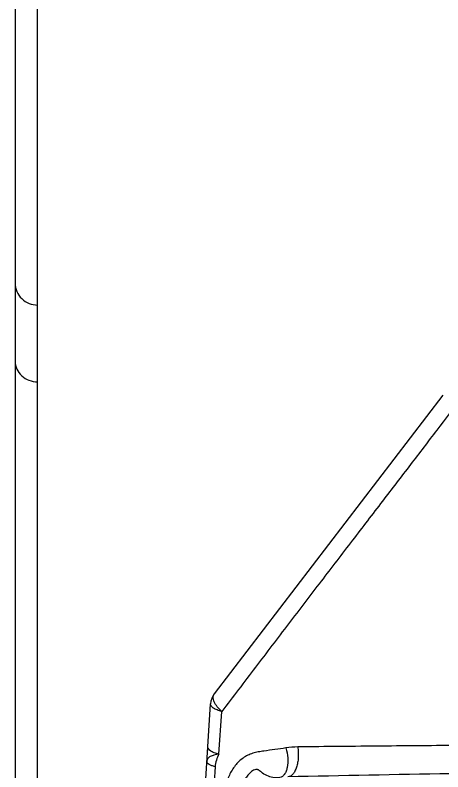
# Model space of a CAD drawing. Header units: millimetres. Extents: x 28656 to 29764, y -21384 to -20601.
# Drawn here: x 28886.02 to 28895.57, y -20854.68 to -20837.77 of the extents above; entities that cross this region are included whole.
import ezdxf

# ---------------------------------------------------------------- set-up
doc = ezdxf.new("R2010")
doc.units = ezdxf.units.MM
doc.header["$LTSCALE"] = 8
doc.layers.add('Cav-cor', color=30, linetype='Continuous')
doc.layers.add('dim', color=3, linetype='Continuous', lineweight=15)

# ---------------------------------------------------------------- blocks, each defined once
blk = doc.blocks.new('20160903.083130')
at = {"layer": 'Cav-cor', "color": 241}
for p, q in [((-3.2804, 16.7373), (-3.2804, 26.0334)), ((-3.4054, 25.9082), (-3.4054, 16.8625)), ((-1.0187, 22.7608), (-2.2941, 21.0915)), ((-2.3983, 19.7429), (-2.3149, 21.0361)), ((-2.2691, 20.7559), (-2.2529, 20.9933))]:
    blk.add_line(p, q, dxfattribs=at)
for centre, radius, start, end in [((-2.2131, 21.0295), 0.102, 142.62, 176.31), ((-1.824, 20.3642), 0.4312, 90.6494, 99.3797)]:
    blk.add_arc(centre, radius, start, end, dxfattribs=at)
for points, knots in [([(-3.4054, 23.3866), (-3.4054, 23.3707), (-3.3989, 23.3385), (-3.3709, 23.2979), (-3.3294, 23.2708), (-3.2967, 23.2645), (-3.2804, 23.2645)], [0, 0, 0, 0, 0.247286, 0.496169, 0.747295, 1, 1, 1, 1]), ([(-3.4054, 22.9514), (-3.4054, 22.9362), (-3.3987, 22.9053), (-3.3706, 22.8667), (-3.3291, 22.8412), (-3.2966, 22.8354), (-3.2804, 22.8354)], [0, 0, 0, 0, 0.241316, 0.487806, 0.741443, 1, 1, 1, 1]), ([(-0.9145, 22.7466), (-0.9605, 22.6864), (-1.055, 22.562), (-1.2024, 22.3694), (-1.3594, 22.1643), (-1.526, 21.9467), (-1.7006, 21.7183), (-1.8813, 21.4818), (-2.0659, 21.239), (-2.1901, 21.0755), (-2.2529, 20.9933)], [0, 0, 0, 0, 0.102981, 0.212628, 0.329766, 0.454367, 0.585279, 0.72075, 0.859288, 1, 1, 1, 1]), ([(-2.2528, 20.9943), (-2.262, 21.0021), (-2.278, 21.0184), (-2.2928, 21.0416), (-2.2991, 21.0598), (-2.3006, 21.0719), (-2.2992, 21.0827), (-2.2961, 21.0889), (-2.2941, 21.0915)], [0, 0, 0, 0, 0.31773, 0.597261, 0.716723, 0.821863, 0.914728, 1, 1, 1, 1]), ([(-2.2528, 20.9943), (-2.2616, 20.9963), (-2.2774, 21.0009), (-2.2953, 21.0093), (-2.3058, 21.0174), (-2.3125, 21.0248), (-2.3151, 21.0319), (-2.3149, 21.0361)], [0, 0, 0, 0, 0.339684, 0.62288, 0.73934, 0.839082, 1, 1, 1, 1]), ([(1.0727, 20.8311), (0.9054, 20.8285), (0.6299, 20.8246), (0.235, 20.8192), (-0.1215, 20.8133), (-0.5087, 20.8078), (-0.9248, 20.8038), (-1.3681, 20.8003), (-1.6726, 20.7972), (-1.8289, 20.7954)], [0, 0, 0, 0, 0.173059, 0.284828, 0.408242, 0.541666, 0.685188, 0.838438, 1, 1, 1, 1]), ([(-2.2691, 20.7557), (-2.2778, 20.7576), (-2.2901, 20.761), (-2.3051, 20.7674), (-2.3192, 20.775), (-2.331, 20.786), (-2.3304, 20.7952)], [0, 0, 0, 0, 0.348593, 0.502049, 0.637925, 1, 1, 1, 1]), ([(-1.8943, 20.7896), (-1.9147, 20.7863), (-1.9558, 20.7805), (-2.0074, 20.7739), (-2.0485, 20.7678), (-2.0788, 20.761), (-2.1075, 20.7496), (-2.1425, 20.7286), (-2.18, 20.6926), (-2.2239, 20.6199), (-2.2369, 20.5549), (-2.238, 20.5117)], [0, 0, 0, 0, 0.124076, 0.248857, 0.31125, 0.373209, 0.434475, 0.49534, 0.617106, 0.74127, 1, 1, 1, 1]), ([(-1.8943, 20.7896), (-1.8889, 20.7716), (-1.8825, 20.7354), (-1.8843, 20.6909), (-1.8928, 20.6604), (-1.9016, 20.6428), (-1.9132, 20.6301), (-1.9229, 20.6256), (-1.9276, 20.6246)], [0, 0, 0, 0, 0.31049, 0.599062, 0.723263, 0.830137, 0.920631, 1, 1, 1, 1]), ([(-1.8289, 20.7954), (-1.8273, 20.7857), (-1.8252, 20.7661), (-1.8253, 20.7367), (-1.8285, 20.7083), (-1.8348, 20.6825), (-1.8437, 20.6605), (-1.8549, 20.6434), (-1.8681, 20.6319), (-1.8785, 20.6289), (-1.8833, 20.6288)], [0, 0, 0, 0, 0.154512, 0.311368, 0.463307, 0.6044, 0.729686, 0.836079, 0.924214, 1, 1, 1, 1]), ([(-2.2691, 20.7557), (-2.2781, 20.754), (-2.2944, 20.7508), (-2.316, 20.7437), (-2.3315, 20.7315), (-2.3352, 20.7199), (-2.3356, 20.7143)], [0, 0, 0, 0, 0.326071, 0.591038, 0.802538, 1, 1, 1, 1]), ([(-2.2691, 20.7559), (-2.274, 20.7448), (-2.2835, 20.722), (-2.2888, 20.6976), (-2.2896, 20.6852)], [0, 0, 0, 0, 0.493975, 1, 1, 1, 1]), ([(-2.2896, 20.6852), (-2.3003, 20.5273), (-2.3223, 20.2073), (-2.3439, 19.8873), (-2.3548, 19.7252)], [0, 0, 0, 0, 0.493449, 1, 1, 1, 1]), ([(-2.2896, 20.6852), (-2.2961, 20.6866), (-2.308, 20.69), (-2.3247, 20.6971), (-2.336, 20.7075), (-2.3356, 20.7143)], [0, 0, 0, 0, 0.350296, 0.640083, 1, 1, 1, 1]), ([(0.9765, 20.6871), (0.8137, 20.6831), (0.4266, 20.6745), (-0.2252, 20.661), (-1.0157, 20.6453), (-1.582, 20.6345), (-1.8835, 20.6288)], [0, 0, 0, 0, 0.170774, 0.406005, 0.683785, 1, 1, 1, 1]), ([(-1.9276, 20.6246), (-1.9382, 20.623), (-1.9604, 20.6224), (-1.9942, 20.6304), (-2.0179, 20.6439), (-2.0332, 20.6556), (-2.0402, 20.6609), (-2.0461, 20.6652), (-2.0509, 20.6682), (-2.0564, 20.6702), (-2.0648, 20.6701), (-2.0753, 20.6659), (-2.0902, 20.6551), (-2.1069, 20.6381), (-2.1238, 20.6149), (-2.1425, 20.5809), (-2.1584, 20.534), (-2.163, 20.4945), (-2.1633, 20.4746)], [0, 0, 0, 0, 0.085318, 0.174312, 0.272227, 0.29912, 0.327228, 0.341974, 0.356983, 0.372055, 0.388021, 0.422786, 0.459369, 0.53432, 0.610249, 0.686842, 0.841897, 1, 1, 1, 1])]:
    blk.add_open_spline(points, degree=3, knots=knots, dxfattribs=at)

msp = doc.modelspace()

# ---------------------------------------------------------------- block references
at = {"layer": 'dim', "xscale": 4, "yscale": 4, "zscale": 4}
msp.add_blockref('20160903.083130', (28899.643, -20937.307), dxfattribs=at)

doc.saveas('drawing.dxf')
